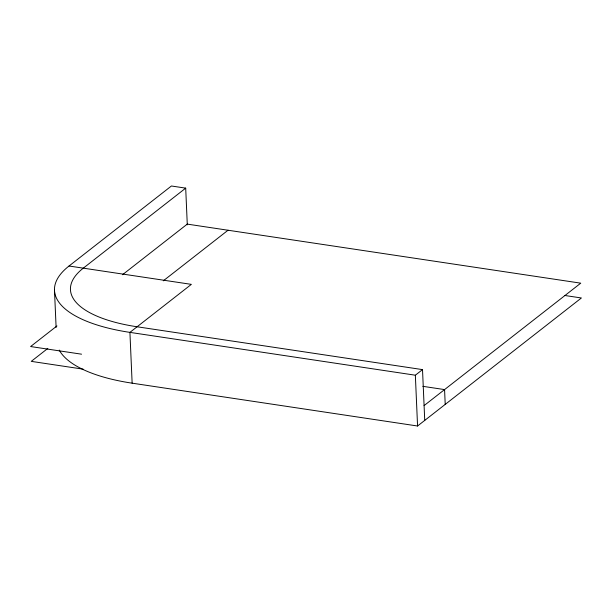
<?xml version="1.0" encoding="UTF-8"?>
<svg xmlns="http://www.w3.org/2000/svg" width="612" height="612" viewBox="0 0 612 612"><rect width="100%" height="100%" fill="white"/><g stroke="black" fill="none" stroke-linecap="round" stroke-linejoin="round"><path stroke-width="0.92" d="M424.736 420.406L422.517 369.61L415.349 375.21L129.92 332.377A137.004 51.102 -2.5 0 1 69.026 266.013L171.421 185.994L185.696 188.136L187.295 224.826M185.696 188.136L83.301 268.155A121.015 45.135 -2.5 0 0 137.088 326.777L422.517 369.61M56.962 325.944L30.6 346.545L81.557 354.187M122.492 274.734L187.264 224.114L580.75 283.165L424.093 405.588M47.82 348.412L31.25 361.363L83.148 369.151M163.289 280.832L228.039 230.234M59.257 350.087A137.004 51.102 -2.5 0 0 132.138 383.173L417.568 426.006L581.4 297.975L564.417 295.428M69.026 266.013L191.357 284.366L129.92 332.377L132.138 383.173M422.831 386.325L444.572 389.584L445.215 404.402M415.349 375.21L417.568 426.006M54.468 289.805L56.113 327.435"/></g></svg>
